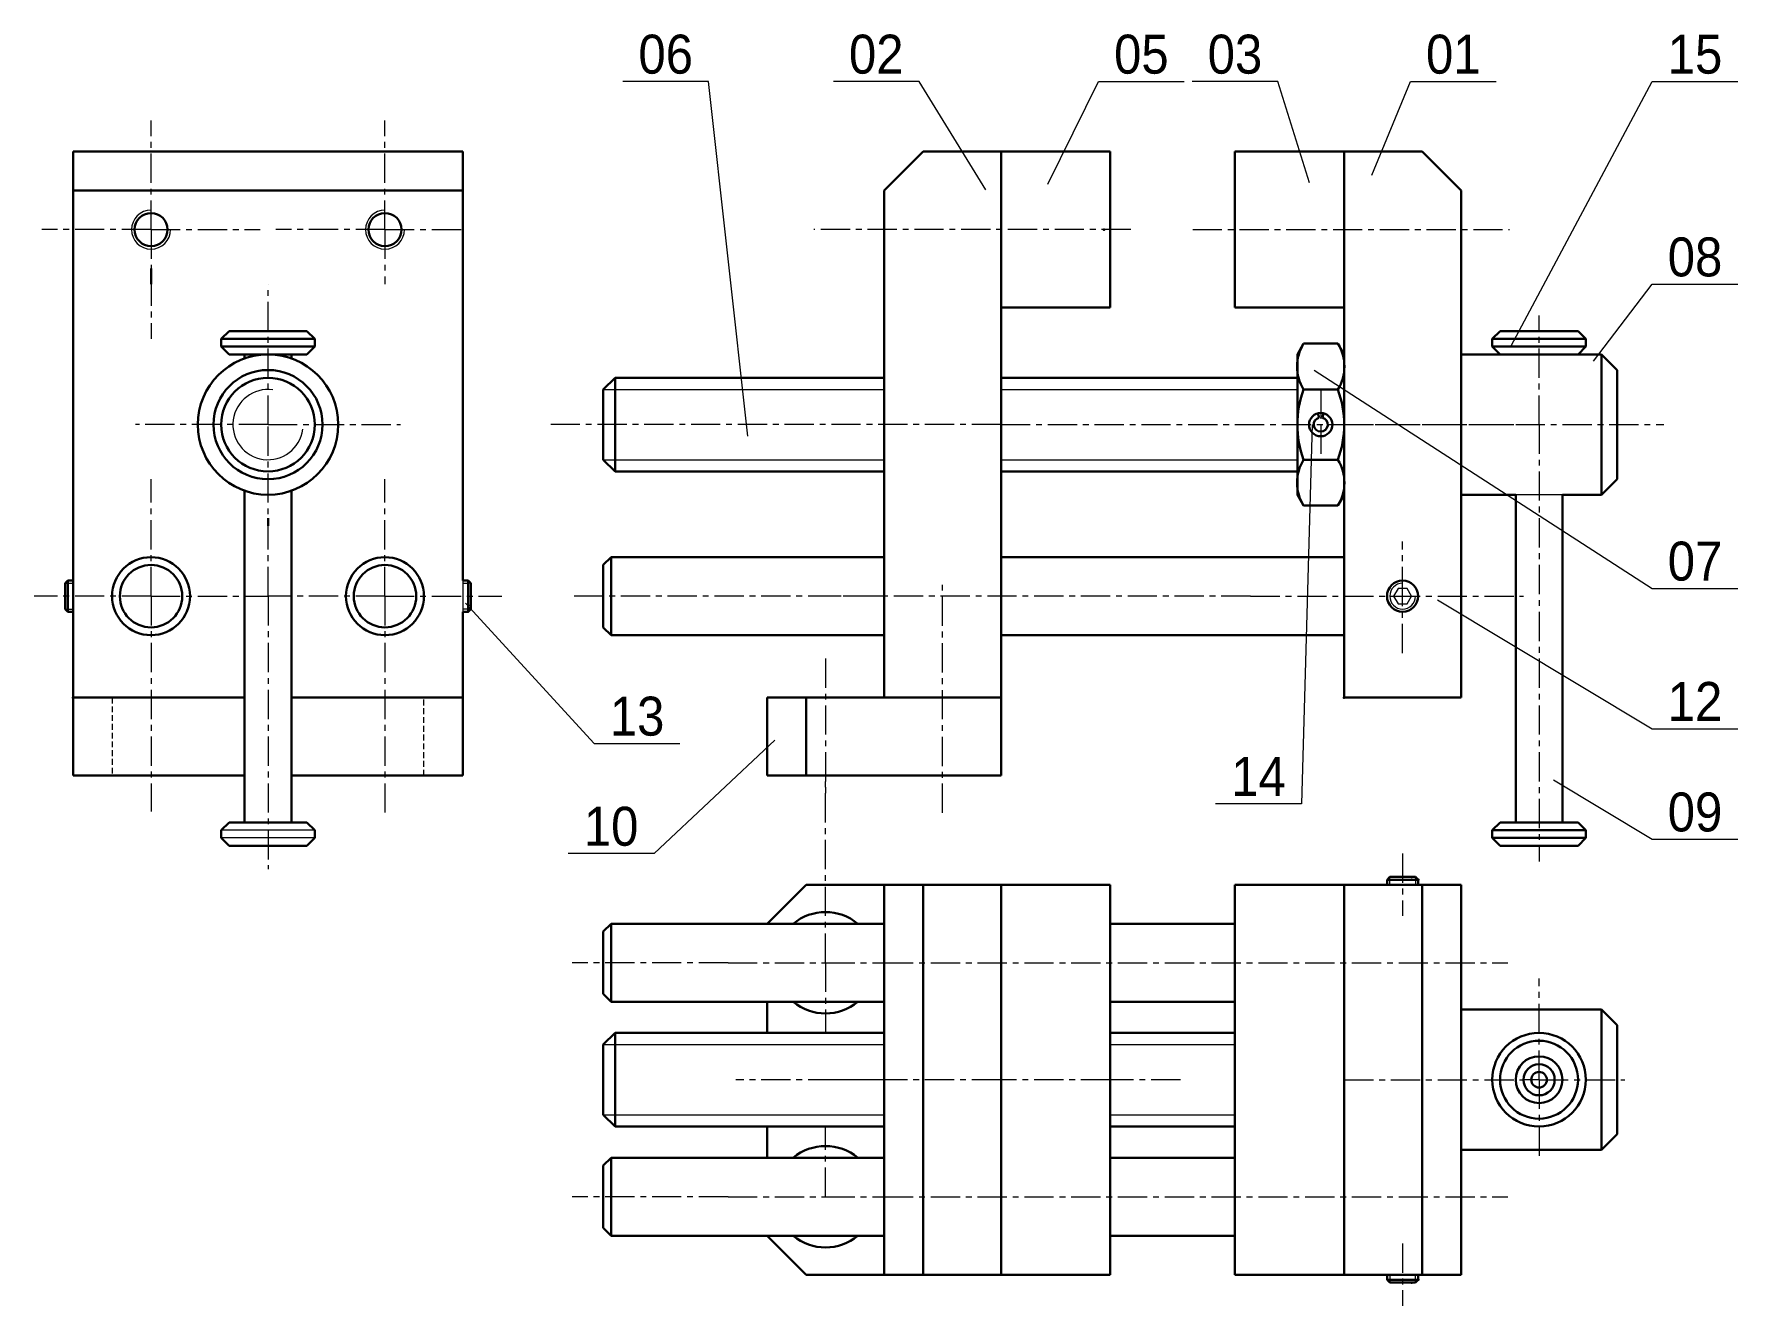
# Model space of a CAD drawing. Extents: x -184 to 35, y 137 to 300.
import ezdxf
from ezdxf.enums import TextEntityAlignment as Align

# ---------------------------------------------------------------- set-up
doc = ezdxf.new("R2010")
doc.units = 0
doc.header["$LTSCALE"] = 3
doc.header["$MEASUREMENT"] = 0
for name, pattern in [('AXES', [2, 1.25, -0.25, 0.25, -0.25]), ('CACHE', [0.375, 0.25, -0.125]), ('CONTINU', [0])]:
    doc.linetypes.add(name, pattern=pattern)
for name, color, linetype, lineweight in [('AXES', 3, 'AXES', 9), ('CACHE', 3, 'CACHE', 9), ('COTATION', 4, 'CONTINU', 9), ('FIN', 3, 'CONTINU', 9), ('FORT', 1, 'CONTINU', 30), ('HACH', 3, 'CONTINU', 9)]:
    doc.layers.add(name, color=color, linetype=linetype, lineweight=lineweight)

# ---------------------------------------------------------------- blocks, each defined once
blk = doc.blocks.new('REP_NOM10', base_point=(132, 95))
at = {"layer": 'COTATION'}
for p, q in [((153, 109.5578), (137.5, 95)), ((137.5, 95), (126.5, 95))]:
    blk.add_line(p, q, dxfattribs=at)
at = {"layer": 'COTATION', "width": 1.2}
blk.add_text('10', height=5, dxfattribs=at).set_placement((128.5, 96), (135.5, 96), align=Align.FIT)
blk = doc.blocks.new('REP_NOM11', base_point=(132, 95))
at = {"layer": 'COTATION'}
for p, q in [((137.5, 95), (126.5, 95)), ((142.5288, 49.52675), (137.5, 95))]:
    blk.add_line(p, q, dxfattribs=at)
at = {"layer": 'COTATION', "width": 0.933333}
blk.add_text('06', height=5, dxfattribs=at).set_placement((128.5, 96), (135.5, 96), align=Align.FIT)
blk = doc.blocks.new('REP_NOM1', base_point=(132, 95))
at = {"layer": 'COTATION'}
for p, q in [((137.5, 95), (126.5, 95)), ((146.06, 81.0942), (137.5, 95))]:
    blk.add_line(p, q, dxfattribs=at)
at = {"layer": 'COTATION', "width": 0.933307}
blk.add_text('02', height=5, dxfattribs=at).set_placement((128.5, 96), (135.4998, 96), align=Align.FIT)
blk = doc.blocks.new('REP_NOM8', base_point=(132, 95))
at = {"layer": 'COTATION'}
for p, q in [((98.9731, 111.52), (126.5, 95)), ((126.5, 95), (137.5, 95))]:
    blk.add_line(p, q, dxfattribs=at)
at = {"layer": 'COTATION', "width": 1.05}
blk.add_text('12', height=5, dxfattribs=at).set_placement((128.5, 96), (135.5, 96), align=Align.FIT)
blk = doc.blocks.new('REP_NOM7', base_point=(132, 95))
at = {"layer": 'COTATION'}
for p, q in [((83.1394, 123), (126.5, 95)), ((126.5, 95), (137.5, 95))]:
    blk.add_line(p, q, dxfattribs=at)
at = {"layer": 'COTATION', "width": 0.933333}
blk.add_text('07', height=5, dxfattribs=at).set_placement((128.5, 96), (135.5, 96), align=Align.FIT)
blk = doc.blocks.new('REP_NOM6', base_point=(132, 95))
at = {"layer": 'COTATION'}
for p, q in [((119, 85.1468), (126.5, 95)), ((126.5, 95), (137.5, 95))]:
    blk.add_line(p, q, dxfattribs=at)
at = {"layer": 'COTATION', "width": 0.933333}
blk.add_text('08', height=5, dxfattribs=at).set_placement((128.5, 96), (135.5, 96), align=Align.FIT)
blk = doc.blocks.new('REP_NOM3', base_point=(132, 95))
at = {"layer": 'COTATION'}
for p, q in [((121.5746, 83), (126.5, 95)), ((126.5, 95), (137.5, 95))]:
    blk.add_line(p, q, dxfattribs=at)
at = {"layer": 'COTATION', "width": 1.2}
blk.add_text('01', height=5, dxfattribs=at).set_placement((128.5, 96), (135.5, 96), align=Align.FIT)
blk = doc.blocks.new('REP_NOM2', base_point=(132, 95))
at = {"layer": 'COTATION'}
for p, q in [((137.5, 95), (126.5, 95)), ((141.5742, 82), (137.5, 95))]:
    blk.add_line(p, q, dxfattribs=at)
at = {"layer": 'COTATION', "width": 0.933333}
blk.add_text('03', height=5, dxfattribs=at).set_placement((128.5, 96), (135.5, 96), align=Align.FIT)
blk = doc.blocks.new('REP_NOM0', base_point=(132, 95))
at = {"layer": 'COTATION'}
for p, q in [((120, 81.8289), (126.5, 95)), ((126.5, 95), (137.5, 95))]:
    blk.add_line(p, q, dxfattribs=at)
at = {"layer": 'COTATION', "width": 0.933333}
blk.add_text('05', height=5, dxfattribs=at).set_placement((128.5, 96), (135.5, 96), align=Align.FIT)
blk = doc.blocks.new('REP_NOM12', base_point=(132, 95))
at = {"layer": 'COTATION'}
for p, q in [((110.0034, 113), (126.5, 95)), ((126.5, 95), (137.5, 95))]:
    blk.add_line(p, q, dxfattribs=at)
at = {"layer": 'COTATION', "width": 1.05}
blk.add_text('13', height=5, dxfattribs=at).set_placement((128.5, 96), (135.5, 96), align=Align.FIT)

msp = doc.modelspace()

# ---------------------------------------------------------------- linework, layer by layer
at = {"layer": 'AXES'}
for p, q in [((-168.85, 275.23), (-168.85, 289.23)), ((-168.85, 275.23), (-168.85, 289.23)), ((-168.85, 275.23), (-168.85, 289.23)), ((-138.85, 275.23), (-138.85, 289.23)), ((-168.85, 275.23), (-182.85, 275.23)), ((-168.85, 275.23), (-154.85, 275.23)), ((-168.85, 275.23), (-154.85, 275.23)), ((-138.85, 275.23), (-152.85, 275.23)), ((-138.85, 275.23), (-128.85, 275.23)), ((-138.85, 275.23), (-138.85, 268.23)), ((-43.21, 275.23), (-83.85, 275.23)), ((-35.27, 275.23), (5.37, 275.23)), ((-153.85, 250.23), (-153.85, 268.23)), ((-153.85, 250.23), (-153.85, 262.23)), ((9.15, 250.23), (9.15, 264.23)), ((-18.85, 254.73), (-18.85, 250.23)), ((-153.85, 250.23), (-170.85, 250.23)), ((-153.85, 250.23), (-170.85, 250.23)), ((-153.85, 250.23), (-136.85, 250.23)), ((-153.85, 250.23), (-136.85, 250.23)), ((-153.85, 228.23), (-153.85, 250.23)), ((-153.85, 228.23), (-153.85, 250.23)), ((-59.85, 250.23), (-117.85, 250.23)), ((-59.85, 250.23), (-83.85, 250.23)), ((-59.85, 250.23), (25.15, 250.23)), ((-18.85, 250.23), (-18.85, 246.23)), ((-15.85, 250.23), (8.15, 250.23)), ((8.15, 250.23), (9.15, 250.23)), ((9.15, 250.23), (9.15, 194.23)), ((-168.85, 228.23), (-168.85, 243.23)), ((-138.85, 228.23), (-138.85, 243.23)), ((-168.85, 228.23), (-168.85, 237.23)), ((-168.85, 228.23), (-168.85, 237.23)), ((-8.35, 228.23), (-8.35, 235.23)), ((-67.35, 200.45), (-67.35, 230.23)), ((-168.85, 228.23), (-183.85, 228.23)), ((-168.85, 228.23), (-183.85, 228.23)), ((-168.85, 228.23), (-168.85, 213.23)), ((-168.85, 228.23), (-168.85, 213.23)), ((-168.85, 228.23), (-168.85, 200.62)), ((-168.85, 228.23), (-153.85, 228.23)), ((-168.85, 228.23), (-153.85, 228.23)), ((-153.85, 228.23), (-153.85, 193.23)), ((-138.85, 228.23), (-153.85, 228.23)), ((-138.85, 228.23), (-153.85, 228.23)), ((-138.85, 228.23), (-138.85, 200.01)), ((-138.85, 228.23), (-123.85, 228.23)), ((-138.85, 228.23), (-123.85, 228.23)), ((-74.85, 228.23), (-114.85, 228.23)), ((-27.85, 228.23), (-82.85, 228.23)), ((-27.85, 228.23), (7.15, 228.23)), ((-8.35, 220.94), (-8.35, 228.23)), ((-82.35, 220.23), (-82.35, 202.23)), ((-82.35, 181.23), (-82.35, 205.23)), ((-8.35, 195.23), (-8.35, 187.23)), ((-94.85, 181.23), (-114.85, 181.23)), ((-94.85, 181.23), (-82.35, 181.23)), ((-82.35, 181.23), (-74.85, 181.23)), ((-82.35, 181.23), (-82.35, 172.23)), ((-74.85, 181.23), (0.15, 181.23)), ((-74.85, 181.23), (5.15, 181.23)), ((9.15, 166.23), (9.15, 179.23)), ((-74.85, 166.23), (-93.85, 166.23)), ((-59.85, 166.23), (-82.85, 166.23)), ((-45.85, 166.23), (-59.85, 166.23)), ((-36.85, 166.23), (-45.85, 166.23)), ((-15.85, 166.23), (7.15, 166.23)), ((9.15, 166.23), (7.15, 166.23)), ((9.15, 166.23), (9.15, 156.23)), ((9.15, 166.23), (20.15, 166.23)), ((-82.35, 151.23), (-82.35, 160.23)), ((-94.85, 151.23), (-114.85, 151.23)), ((-94.85, 151.23), (-82.35, 151.23)), ((-82.35, 151.23), (-74.85, 151.23)), ((-74.85, 151.23), (5.15, 151.23)), ((-8.35, 145.23), (-8.35, 137.23))]:
    msp.add_line(p, q, dxfattribs=at)
at = {"layer": 'AXES', "color": 3}
msp.add_line((-168.85, 275.23), (-168.85, 261.23), dxfattribs=at)
msp.add_line((-168.85, 275.23), (-168.85, 261.23), dxfattribs=at)
at = {"layer": 'CACHE'}
for p, q in [((-173.85, 215.23), (-173.85, 205.23)), ((-133.85, 205.23), (-133.85, 215.23))]:
    msp.add_line(p, q, dxfattribs=at)
at = {"layer": 'COTATION'}
for p, q in [((5.59, 260.35), (23.65, 294.23)), ((23.65, 294.23), (34.65, 294.23)), ((-19.95, 250.23), (-21.33, 201.61)), ((10.98, 204.67), (23.65, 197.06)), ((-21.33, 201.61), (-32.33, 201.61)), ((23.65, 197.06), (34.65, 197.06))]:
    msp.add_line(p, q, dxfattribs=at)
at = {"layer": 'FIN'}
for p, q in [((-110.85, 254.73), (-74.85, 254.73)), ((-59.85, 254.73), (-21.85, 254.73)), ((-110.85, 245.73), (-74.85, 245.73)), ((-59.85, 245.73), (-21.85, 245.73)), ((-179.85, 229.88), (-178.85, 229.88)), ((-128.85, 229.88), (-128.2, 229.88)), ((-179.85, 226.58), (-178.85, 226.58)), ((-128.2, 226.58), (-128.85, 226.58)), ((-10, 191.23), (-10, 192.23)), ((-6.7, 192.23), (-6.7, 191.23)), ((-110.85, 170.73), (-74.85, 170.73)), ((-45.85, 170.73), (-29.85, 170.73)), ((-110.85, 161.73), (-74.85, 161.73)), ((-45.85, 161.73), (-29.85, 161.73)), ((-10, 141.23), (-10, 140.23)), ((-6.7, 140.23), (-6.7, 141.23))]:
    msp.add_line(p, q, dxfattribs=at)
for centre, radius, start, end in [((-168.85, 275.23), 2.5, 90, 0), ((-168.85, 275.23), 2.5, 90, 0), ((-138.85, 275.23), 2.5, 90, 0), ((-138.85, 275.23), 2.5, 90, 0), ((-153.85, 250.23), 4.5, 82.2669, 352.2669), ((-8.35, 228.23), 1.65, 90, 0)]:
    msp.add_arc(centre, radius, start, end, dxfattribs=at)
at = {"layer": 'FORT'}
for p, q in [((-178.85, 285.23), (-178.85, 215.23)), ((-178.85, 285.23), (-178.85, 215.23)), ((-128.85, 285.23), (-178.85, 285.23)), ((-128.85, 285.23), (-178.85, 285.23)), ((-128.85, 230.23), (-128.85, 285.23)), ((-128.85, 230.23), (-128.85, 285.23)), ((-74.85, 280.23), (-69.85, 285.23)), ((-69.85, 285.23), (-59.85, 285.23)), ((-59.85, 285.23), (-45.85, 285.23)), ((-59.85, 277.73), (-59.85, 285.23)), ((-45.85, 284.73), (-45.85, 285.23)), ((-45.85, 265.23), (-45.85, 284.73)), ((-15.85, 285.23), (-29.85, 285.23)), ((-29.85, 284.73), (-29.85, 285.23)), ((-29.85, 265.23), (-29.85, 284.73)), ((-15.85, 277.73), (-15.85, 285.23)), ((-15.85, 285.23), (-15.85, 277.73)), ((-5.85, 285.23), (-15.85, 285.23)), ((-5.85, 285.23), (-0.85, 280.23)), ((-128.85, 280.23), (-178.85, 280.23)), ((-74.85, 280.23), (-74.85, 277.35)), ((-0.85, 277.33), (-0.85, 280.23)), ((-0.85, 277.33), (-0.85, 277.73)), ((-74.85, 277.35), (-74.85, 256.23)), ((-59.85, 277.33), (-59.85, 277.35)), ((-15.85, 277.33), (-15.85, 277.35)), ((-15.85, 277.35), (-15.85, 277.33)), ((-0.85, 256.23), (-0.85, 277.33)), ((-59.85, 273.1), (-59.85, 273.13)), ((-45.85, 265.23), (-59.85, 265.23)), ((-29.85, 265.23), (-15.85, 265.23)), ((-158.85, 262.23), (-159.85, 261.23)), ((-158.85, 262.23), (-153.85, 262.23)), ((-148.85, 262.23), (-153.85, 262.23)), ((-148.85, 262.23), (-147.85, 261.23)), ((4.15, 262.23), (3.15, 261.23)), ((4.15, 262.23), (9.15, 262.23)), ((14.15, 262.23), (9.15, 262.23)), ((14.15, 262.23), (15.15, 261.23)), ((-159.85, 260.23), (-159.85, 261.23)), ((-159.85, 261.23), (-153.85, 261.23)), ((-159.85, 260.23), (-153.85, 260.23)), ((-158.85, 259.23), (-159.85, 260.23)), ((-147.85, 261.23), (-153.85, 261.23)), ((-147.85, 260.23), (-153.85, 260.23)), ((-148.85, 259.23), (-147.85, 260.23)), ((-147.85, 260.23), (-147.85, 261.23)), ((-21.85, 259.23), (-21.05, 260.62)), ((-21.05, 260.62), (-16.65, 260.62)), ((-16.65, 260.62), (-15.85, 259.23)), ((3.15, 260.23), (3.15, 261.23)), ((4.15, 259.23), (3.15, 260.23)), ((14.15, 259.23), (15.15, 260.23)), ((15.15, 260.23), (15.15, 261.23)), ((-158.85, 259.23), (-156.85, 259.23)), ((-156.85, 259.23), (-153.85, 259.23)), ((-156.85, 259.23), (-156.85, 258.71)), ((-150.85, 259.23), (-153.85, 259.23)), ((-148.85, 259.23), (-150.85, 259.23)), ((-150.85, 259.23), (-150.85, 258.71)), ((-21.85, 241.23), (-21.85, 259.23)), ((-15.85, 259.23), (-15.85, 241.23)), ((17.15, 259.23), (-0.85, 259.23)), ((-0.85, 256.23), (-0.85, 259.23)), ((-0.85, 256.23), (-0.85, 259.23)), ((4.15, 259.23), (6.15, 259.23)), ((6.15, 259.23), (9.15, 259.23)), ((12.15, 259.23), (9.15, 259.23)), ((14.15, 259.23), (12.15, 259.23)), ((17.15, 259.23), (19.15, 257.23)), ((-110.85, 254.73), (-109.35, 256.23)), ((-109.35, 256.23), (-74.85, 256.23)), ((-109.35, 244.23), (-109.35, 256.23)), ((-59.85, 256.23), (-21.7, 256.23)), ((-16, 256.23), (-15.85, 256.23)), ((19.15, 243.23), (19.15, 257.23)), ((-110.85, 254.73), (-110.85, 245.73)), ((-21.05, 254.73), (-16.65, 254.73)), ((19.15, 250.23), (19.15, 254.73)), ((-19.07, 251.1), (-19.22, 251.68)), ((-18.63, 251.1), (-18.48, 251.68)), ((19.15, 245.73), (19.15, 250.23)), ((-109.35, 244.23), (-110.85, 245.73)), ((-16.65, 245.73), (-21.05, 245.73)), ((-109.35, 244.23), (-74.85, 244.23)), ((-74.85, 233.23), (-74.85, 244.23)), ((-59.85, 244.23), (-21.7, 244.23)), ((-59.85, 244.23), (-59.85, 233.23)), ((-16, 244.23), (-15.85, 244.23)), ((-0.85, 232.23), (-0.85, 244.23)), ((-0.85, 241.23), (-0.85, 244.23)), ((17.15, 241.23), (19.15, 243.23)), ((-156.85, 241.74), (-156.85, 199.23)), ((-150.85, 241.74), (-150.85, 199.23)), ((-21.05, 239.84), (-21.85, 241.23)), ((-15.85, 241.23), (-16.65, 239.84)), ((6.15, 241.23), (-0.85, 241.23)), ((6.15, 241.23), (6.15, 199.23)), ((17.15, 241.23), (12.15, 241.23)), ((12.15, 241.23), (12.15, 199.23)), ((-153.85, 237.23), (-153.85, 238.23)), ((-16.65, 239.84), (-21.05, 239.84)), ((-109.85, 233.23), (-110.85, 232.23)), ((-110.85, 232.23), (-110.85, 228.23)), ((-109.85, 233.23), (-109.85, 228.23)), ((-74.85, 233.23), (-109.85, 233.23)), ((-15.85, 233.23), (-59.85, 233.23)), ((-0.85, 232.23), (-0.85, 228.23)), ((-179.85, 229.88), (-179.5, 230.23)), ((-179.85, 226.58), (-179.85, 229.88)), ((-179.5, 230.23), (-179.5, 226.23)), ((-178.85, 230.23), (-179.5, 230.23)), ((-128.2, 230.23), (-128.2, 226.23)), ((-127.85, 229.88), (-128.2, 230.23)), ((-127.85, 226.58), (-127.85, 229.88)), ((-110.85, 224.23), (-110.85, 228.23)), ((-109.85, 223.23), (-109.85, 228.23)), ((-0.85, 224.23), (-0.85, 228.23)), ((-179.5, 226.23), (-179.85, 226.58)), ((-179.5, 226.23), (-178.85, 226.23)), ((-128.85, 215.23), (-128.85, 226.23)), ((-128.85, 215.23), (-128.85, 226.23)), ((-128.2, 226.23), (-127.85, 226.58)), ((-109.85, 223.23), (-110.85, 224.23)), ((-74.85, 223.23), (-109.85, 223.23)), ((-74.85, 215.23), (-74.85, 223.23)), ((-59.85, 223.23), (-59.85, 215.23)), ((-15.85, 223.23), (-59.85, 223.23)), ((-15.85, 223.23), (-15.85, 215.23)), ((-0.85, 215.23), (-0.85, 224.23)), ((-156.85, 215.23), (-178.85, 215.23)), ((-178.85, 215.23), (-156.85, 215.23)), ((-178.85, 215.23), (-156.85, 215.23)), ((-178.85, 215.23), (-178.85, 205.23)), ((-128.85, 215.23), (-150.85, 215.23)), ((-150.85, 215.23), (-128.85, 215.23)), ((-150.85, 215.23), (-128.85, 215.23)), ((-128.85, 205.23), (-128.85, 215.23)), ((-89.85, 215.23), (-69.85, 215.23)), ((-89.85, 205.23), (-89.85, 215.23)), ((-84.85, 205.23), (-84.85, 215.23)), ((-69.85, 215.23), (-74.85, 215.23)), ((-64.85, 215.23), (-59.85, 215.23)), ((-59.85, 215.23), (-64.85, 215.23)), ((-59.85, 215.23), (-59.85, 205.23)), ((-15.85, 215.23), (-0.85, 215.23)), ((-178.85, 205.23), (-156.85, 205.23)), ((-150.85, 205.23), (-128.85, 205.23)), ((-59.85, 205.23), (-89.85, 205.23)), ((-158.85, 199.23), (-159.85, 198.23)), ((-158.85, 199.23), (-156.85, 199.23)), ((-156.85, 199.23), (-153.85, 199.23)), ((-150.85, 199.23), (-153.85, 199.23)), ((-148.85, 199.23), (-150.85, 199.23)), ((-148.85, 199.23), (-147.85, 198.23)), ((4.15, 199.23), (3.15, 198.23)), ((4.15, 199.23), (6.15, 199.23)), ((6.15, 199.23), (9.15, 199.23)), ((12.15, 199.23), (9.15, 199.23)), ((14.15, 199.23), (12.15, 199.23)), ((14.15, 199.23), (15.15, 198.23)), ((-159.85, 198.23), (-159.85, 197.23)), ((-158.85, 196.23), (-159.85, 197.23)), ((-148.85, 196.23), (-147.85, 197.23)), ((-147.85, 198.23), (-147.85, 197.23)), ((3.15, 198.23), (3.15, 197.23)), ((3.15, 198.23), (15.15, 198.23)), ((4.15, 196.23), (3.15, 197.23)), ((3.15, 197.23), (15.15, 197.23)), ((14.15, 196.23), (15.15, 197.23)), ((15.15, 198.23), (15.15, 197.23)), ((-156.85, 196.23), (-158.85, 196.23)), ((-156.85, 196.23), (-154.85, 196.23)), ((-154.85, 196.23), (-153.85, 196.23)), ((-152.85, 196.23), (-153.85, 196.23)), ((-150.85, 196.23), (-152.85, 196.23)), ((-150.85, 196.23), (-148.85, 196.23)), ((14.15, 196.23), (4.15, 196.23)), ((-84.85, 191.23), (-89.85, 186.23)), ((-84.85, 191.23), (-74.85, 191.23)), ((-74.85, 141.23), (-74.85, 191.23)), ((-74.85, 191.23), (-74.85, 166.23)), ((-74.85, 191.23), (-59.85, 191.23)), ((-69.85, 141.23), (-69.85, 191.23)), ((-59.85, 191.23), (-45.85, 191.23)), ((-59.85, 141.23), (-59.85, 191.23)), ((-59.85, 191.23), (-59.85, 141.23)), ((-45.85, 166.23), (-45.85, 191.23)), ((-29.85, 191.23), (-15.85, 191.23)), ((-29.85, 186.23), (-29.85, 191.23)), ((-15.85, 191.23), (-15.85, 141.23)), ((-15.85, 191.23), (-15.85, 141.23)), ((-0.85, 191.23), (-15.85, 191.23)), ((-10, 192.23), (-10.35, 191.88)), ((-10.35, 191.88), (-6.35, 191.88)), ((-10.35, 191.23), (-10.35, 191.88)), ((-6.7, 192.23), (-10, 192.23)), ((-6.35, 191.88), (-6.7, 192.23)), ((-6.35, 191.88), (-6.35, 191.23)), ((-5.85, 141.23), (-5.85, 191.23)), ((-0.85, 141.23), (-0.85, 191.23)), ((-109.85, 186.23), (-110.85, 185.23)), ((-74.85, 186.23), (-109.85, 186.23)), ((-109.85, 186.23), (-109.85, 181.23)), ((-29.85, 186.23), (-45.85, 186.23)), ((-29.85, 181.23), (-29.85, 186.23)), ((-110.85, 185.23), (-110.85, 181.23)), ((-110.85, 177.23), (-110.85, 181.23)), ((-109.85, 176.23), (-109.85, 181.23)), ((-29.85, 176.23), (-29.85, 181.23)), ((-109.85, 176.23), (-110.85, 177.23)), ((-74.85, 176.23), (-109.85, 176.23)), ((-89.85, 176.23), (-89.85, 172.23)), ((-29.85, 176.23), (-45.85, 176.23)), ((-29.85, 141.23), (-29.85, 176.23)), ((17.15, 175.23), (-0.85, 175.23)), ((17.15, 175.23), (17.15, 157.23)), ((17.15, 175.23), (19.15, 173.23)), ((19.15, 159.23), (19.15, 173.23)), ((19.15, 159.23), (19.15, 173.23)), ((-110.85, 170.73), (-109.35, 172.23)), ((-110.85, 170.73), (-110.85, 161.73)), ((-109.35, 160.23), (-109.35, 172.23)), ((-109.35, 172.23), (-74.85, 172.23)), ((-45.85, 172.23), (-29.85, 172.23)), ((-74.85, 141.23), (-74.85, 166.23)), ((-45.85, 166.23), (-45.85, 141.23)), ((-109.35, 160.23), (-110.85, 161.73)), ((-109.35, 160.23), (-74.85, 160.23)), ((-89.85, 156.23), (-89.85, 160.23)), ((-45.85, 160.23), (-29.85, 160.23)), ((17.15, 157.23), (19.15, 159.23)), ((-109.85, 156.23), (-110.85, 155.23)), ((-110.85, 155.23), (-110.85, 151.23)), ((-74.85, 156.23), (-109.85, 156.23)), ((-109.85, 156.23), (-109.85, 151.23)), ((-29.85, 156.23), (-45.85, 156.23)), ((17.15, 157.23), (-0.85, 157.23)), ((-110.85, 147.23), (-110.85, 151.23)), ((-109.85, 146.23), (-109.85, 151.23)), ((-109.85, 146.23), (-110.85, 147.23)), ((-74.85, 146.23), (-109.85, 146.23)), ((-84.85, 141.23), (-89.85, 146.23)), ((-29.85, 146.23), (-45.85, 146.23)), ((-84.85, 141.23), (-74.85, 141.23)), ((-59.85, 141.23), (-74.85, 141.23)), ((-45.85, 141.23), (-59.85, 141.23)), ((-15.85, 141.23), (-29.85, 141.23)), ((-15.85, 141.23), (-0.85, 141.23)), ((-10.35, 141.23), (-10.35, 140.58)), ((-10.35, 140.58), (-6.35, 140.58)), ((-10, 140.23), (-10.35, 140.58)), ((-6.7, 140.23), (-10, 140.23)), ((-6.35, 140.58), (-6.7, 140.23)), ((-6.35, 140.58), (-6.35, 141.23))]:
    msp.add_line(p, q, dxfattribs=at)
at = {"layer": 'FORT', "lineweight": 30}
msp.add_line((-59.85, 285.23), (-59.85, 277.73), dxfattribs=at)
at = {"layer": 'FORT', "color": 1}
for p, q in [((-15.85, 273.1), (-15.85, 273.13)), ((-15.85, 273.13), (-15.85, 273.1)), ((-59.85, 265.23), (-59.85, 272.73)), ((-15.85, 272.73), (-15.85, 233.23)), ((-15.85, 265.23), (-15.85, 272.73))]:
    msp.add_line(p, q, dxfattribs=at)
at = {"layer": 'FORT', "color": 3}
msp.add_line((-168.85, 268.23), (-168.85, 270.23), dxfattribs=at)
at = {"layer": 'FORT'}
for centre, radius in [((-168.85, 275.23), 2.12), ((-168.85, 275.23), 2.12), ((-138.85, 275.23), 2.12), ((-138.85, 275.23), 2.12), ((-153.85, 250.23), 9), ((-153.85, 250.23), 7), ((-153.85, 250.23), 6), ((-153.85, 250.23), 6), ((-18.85, 250.23), 1.5), ((-168.85, 228.23), 5), ((-168.85, 228.23), 5), ((-168.85, 228.23), 4), ((-138.85, 228.23), 5), ((-138.85, 228.23), 5), ((-138.85, 228.23), 4), ((-8.35, 228.23), 2), ((9.15, 166.23), 6), ((9.15, 166.23), 5), ((9.15, 166.23), 3), ((9.15, 166.23), 2), ((9.15, 166.23), 1)]:
    msp.add_circle(centre, radius, dxfattribs=at)
for centre, radius, start, end in [((-16.35, 257.67), 5.54, 147.8946, 212.1056), ((-21.35, 257.67), 5.54, 327.8945, 32.1055), ((-8.85, 250.23), 13, 159.7438, 200.256), ((-28.85, 250.23), 13, 339.7439, 20.2561), ((-18.85, 250.23), 0.9, 104.32, 75.68), ((-16.35, 242.78), 5.54, 147.8946, 212.1056), ((-21.35, 242.78), 5.54, 327.8945, 32.1055), ((-82.35, 181.23), 6.5, 50.2849, 129.7152), ((-82.35, 181.23), 6.5, 230.2848, 309.7152), ((-82.35, 151.23), 6.5, 50.2849, 129.7152), ((-82.35, 151.23), 6.5, 230.2848, 309.7152)]:
    msp.add_arc(centre, radius, start, end, dxfattribs=at)
for p in [(-46.65, 275.23), (-21.85, 250.23), (-15.85, 250.23), (-15.85, 241.23), (-133.85, 228.23), (-128.2, 226.58), (-128.2, 226.23), (-128.2, 226.23), (-127.85, 227.07), (-178.85, 215.23), (-178.85, 215.23), (-59.85, 215.23), (-15.85, 215.23), (-7.19, 192.23), (-6.7, 191.88), (-6.35, 191.88), (-6.35, 191.88), (-59.85, 141.23), (-15.85, 141.23), (-7.19, 140.23), (-6.7, 140.58), (-6.35, 140.58), (-6.35, 140.58)]:
    msp.add_point(p, dxfattribs=at)
at = {"layer": 'HACH', "color": 1, "lineweight": 30}
for p, q in [((-59.85, 277.73), (-59.85, 272.73)), ((-15.85, 277.73), (-15.85, 272.73)), ((-59.85, 244.23), (-59.85, 265.23)), ((15.15, 261.23), (3.15, 261.23)), ((15.15, 260.23), (3.15, 260.23)), ((17.15, 259.23), (17.15, 241.23)), ((-74.85, 244.23), (-74.85, 256.23)), ((-0.85, 244.23), (-0.85, 256.23)), ((-74.85, 233.23), (-74.85, 223.23)), ((-59.85, 233.23), (-59.85, 223.23)), ((-15.85, 233.23), (-15.85, 223.23)), ((-128.2, 230.23), (-128.85, 230.23)), ((-128.2, 226.23), (-128.85, 226.23)), ((-59.85, 215.23), (-74.85, 215.23))]:
    msp.add_line(p, q, dxfattribs=at)
at = {"layer": 'HACH', "color": 1}
for p, q in [((12.15, 241.23), (6.15, 241.23)), ((-128.85, 230.23), (-128.85, 226.23)), ((-147.85, 198.23), (-159.85, 198.23)), ((-147.85, 197.23), (-159.85, 197.23))]:
    msp.add_line(p, q, dxfattribs=at)
at = {"layer": 'HACH'}
for p, q in [((-127.85, 229.88), (-128.2, 229.88)), ((-127.85, 226.58), (-128.2, 226.58))]:
    msp.add_line(p, q, dxfattribs=at)
msp.add_lwpolyline([(-8.93, 229.23), (-9.5, 228.23), (-8.93, 227.23), (-7.77, 227.23), (-7.19, 228.23), (-7.77, 229.23)], close=True, dxfattribs=at)

# ---------------------------------------------------------------- block references
at = {"layer": 'COTATION', "linetype": 'Continuous'}
for name, p in [('REP_NOM11', (-102.85, 294.23)), ('REP_NOM1', (-75.85, 294.23)), ('REP_NOM0', (-41.85, 294.23)), ('REP_NOM2', (-29.85, 294.23)), ('REP_NOM3', (-1.85, 294.23)), ('REP_NOM6', (29.15, 268.23)), ('REP_NOM7', (29.15, 229.23)), ('REP_NOM12', (-106.52, 209.35)), ('REP_NOM8', (29.15, 211.23)), ('REP_NOM10', (-109.85, 195.23))]:
    msp.add_blockref(name, p, dxfattribs=at)

# ---------------------------------------------------------------- texts
at = {"layer": 'COTATION'}
for s, width, p, p2 in [('15', 1.05, (25.65, 295.23), (32.65, 295.23)), ('14', 1.05, (-30.33, 202.61), (-23.33, 202.61)), ('09', 0.933333, (25.65, 198.06), (32.65, 198.06))]:
    msp.add_text(s, height=5, dxfattribs=dict(at, width=width)).set_placement(p, p2, align=Align.FIT)

doc.saveas('drawing.dxf')
